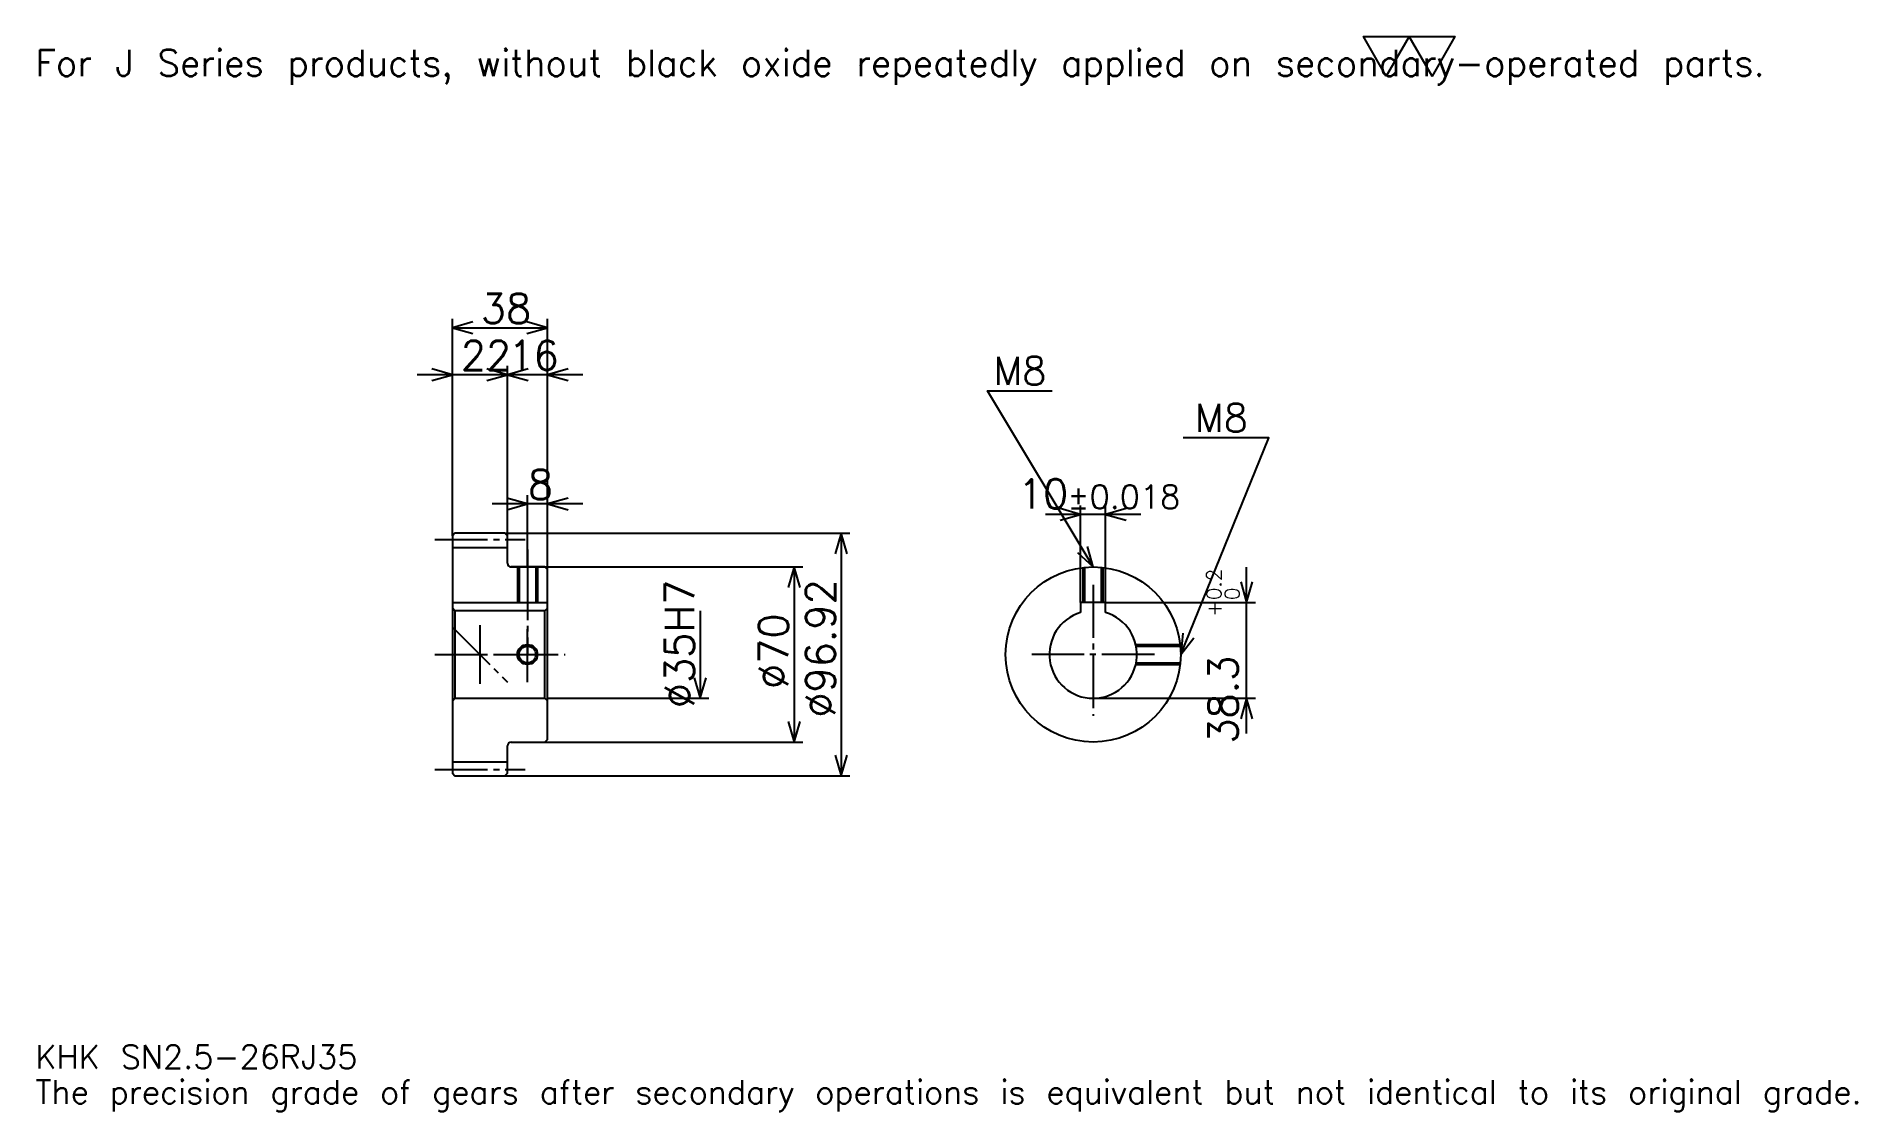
# Model space of a CAD drawing. Extents: x 24 to 752, y 9 to 438.
import ezdxf

# ---------------------------------------------------------------- set-up
doc = ezdxf.new("R2010")
doc.units = 0
doc.linetypes.add('DASHDOT', pattern=[28.173913, 21.130435, -2.347826, 2.347826, -2.347826])
doc.layers.get('0').update_dxf_attribs({"linetype": 'CONTINUOUS'})
doc.layers.add('DASHDOT', color=6, linetype='DASHDOT')
doc.styles.add('KANJI', font='TXT', dxfattribs={"bigfont": 'BIGFONT'})

msp = doc.modelspace()

# ---------------------------------------------------------------- linework, layer by layer
at = {"color": 5}
for p, q in [((190.17392, 239.809769), (190.17392, 325.505402)), ((190.17392, 321.983673), (228.17392, 321.983673)), ((228.17392, 239.809769), (228.17392, 325.505402)), ((212.17392, 239.809769), (212.17392, 306.722809)), ((226.26088, 303.20105), (176.08696, 303.20105)), ((242.26088, 303.20105), (198.08696, 303.20105)), ((220.17392, 239.809769), (220.17392, 255.070633)), ((242.26088, 251.548889), (206.08696, 251.548889)), ((441.304352, 212.147827), (441.304352, 250.886963)), ((451.304352, 212.147827), (451.304352, 250.886963)), ((465.391296, 247.365219), (427.217407, 247.365219)), ((190.17392, 238.809769), (190.17392, 239.809769)), ((211.17392, 239.809769), (228.17392, 239.809769)), ((212.17392, 238.809769), (212.17392, 239.809769)), ((220.17392, 226.347824), (220.17392, 239.809769)), ((220.17392, 226.347824), (220.17392, 239.809769)), ((228.17392, 239.809769), (349.086975, 239.809769)), ((228.17392, 225.347824), (228.17392, 239.809769)), ((345.565216, 239.809769), (345.565216, 142.88588)), ((213.67392, 226.347824), (228.17392, 226.347824)), ((228.17392, 226.347824), (330.304382, 226.347824)), ((326.782623, 226.347824), (326.782623, 156.347824)), ((507.652191, 159.760864), (507.652191, 226.234772)), ((451.304352, 212.147827), (511.17392, 212.147827)), ((289.217407, 208.847824), (289.217407, 173.847824)), ((228.17392, 173.847824), (292.739136, 173.847824)), ((446.304352, 173.847824), (511.17392, 173.847824)), ((213.67392, 156.347824), (228.17392, 156.347824)), ((228.17392, 156.347824), (330.304382, 156.347824)), ((211.17392, 142.88588), (228.17392, 142.88588)), ((228.17392, 142.88588), (349.086975, 142.88588))]:
    msp.add_line(p, q, dxfattribs=at)
at = {"color": 4}
for p, q in [((190.17392, 234.184769), (212.17392, 234.184769)), ((190.17392, 212.147827), (228.17392, 212.147827)), ((191.17392, 208.847824), (191.17392, 173.847824)), ((227.17392, 208.847824), (228.17392, 209.847824)), ((227.17392, 173.847824), (228.17392, 172.847824)), ((190.17392, 148.51088), (212.17392, 148.51088))]:
    msp.add_line(p, q, dxfattribs=at)
at = {"color": 7}
msp.add_line((201.17392, 203.08696), (201.17392, 179.608688), dxfattribs=at)
msp.add_lwpolyline([(563.478271, 422.608704), (554.321777, 438.480011), (590.947815, 438.480011), (581.791321, 422.608704), (572.634766, 438.480011), (563.478271, 422.608704)], dxfattribs=at)
at = {"color": 5}
for points in [[(198.391312, 324.331482), (190.17392, 321.983673), (198.391312, 319.635864)], [(219.956528, 319.635864), (228.17392, 321.983673), (219.956528, 324.331482)], [(181.956528, 300.853241), (190.17392, 303.20105), (181.956528, 305.548889)], [(203.956528, 300.853241), (212.17392, 303.20105), (203.956528, 305.548889)], [(220.391312, 305.548889), (212.17392, 303.20105), (220.391312, 300.853241)], [(236.391312, 305.548889), (228.17392, 303.20105), (236.391312, 300.853241)], [(446.304352, 226.347824), (404.043488, 296.782593), (429.869568, 296.782593)], [(481.304352, 191.347824), (516.521729, 278), (482.2435, 278)], [(211.956528, 249.20108), (220.17392, 251.548889), (211.956528, 253.896729)], [(236.391312, 253.896729), (228.17392, 251.548889), (236.391312, 249.20108)], [(433.086975, 245.017395), (441.304352, 247.365219), (433.086975, 249.713043)], [(459.521729, 249.713043), (451.304352, 247.365219), (459.521729, 245.017395)], [(347.913025, 231.592377), (345.565216, 239.809769), (343.217407, 231.592377)], [(440.063293, 232.186234), (446.304352, 226.347824), (444.089783, 234.602127)], [(329.130432, 218.130432), (326.782623, 226.347824), (324.434814, 218.130432)], [(505.304352, 220.365219), (507.652191, 212.147827), (510.000031, 220.365219)], [(482.223267, 199.844498), (481.304352, 191.347824), (486.573364, 198.076508)], [(286.869568, 182.065216), (289.217407, 173.847824), (291.565216, 182.065216)], [(510.000031, 165.630432), (507.652191, 173.847824), (505.304352, 165.630432)], [(324.434814, 164.565216), (326.782623, 156.347824), (329.130432, 164.565216)], [(343.217407, 151.103271), (345.565216, 142.88588), (347.913025, 151.103271)]]:
    msp.add_lwpolyline(points, dxfattribs=at)
at = {"color": 4}
for points in [[(212.17392, 227.847824), (212.17392, 238.809769), (211.17392, 239.809769), (191.17392, 239.809769), (190.17392, 238.809769), (190.17392, 172.847824)], [(213.67392, 156.347824), (227.17392, 156.347824), (228.17392, 157.347824), (228.17392, 225.347824), (227.17392, 226.347824), (213.67392, 226.347824)], [(216.17392, 226.347824), (216.17392, 212.147827)], [(216.848923, 226.347824), (216.848923, 212.147827)], [(223.498917, 226.347824), (223.498917, 212.147827)], [(224.17392, 226.347824), (224.17392, 212.147827)], [(442.304352, 212.147827), (442.304352, 226.1185)], [(442.97937, 212.147827), (442.97937, 226.189529)], [(449.629364, 212.147827), (449.629364, 226.189529)], [(450.304352, 212.147827), (450.304352, 226.1185)], [(451.304352, 208.118332), (451.304352, 212.147827), (441.304352, 212.147827), (441.304352, 208.118332)], [(190.17392, 172.847824), (191.17392, 173.847824), (227.17392, 173.847824), (227.17392, 208.847824), (191.17392, 208.847824), (190.17392, 209.847824)], [(463.341064, 195.347824), (481.075043, 195.347824)], [(463.485565, 194.672821), (481.146057, 194.672821)], [(463.341064, 187.347824), (481.075043, 187.347824)], [(463.485565, 188.022827), (481.146057, 188.022827)], [(190.17392, 172.847824), (190.17392, 143.88588), (191.17392, 142.88588), (211.17392, 142.88588), (212.17392, 143.88588), (212.17392, 154.847824)]]:
    msp.add_lwpolyline(points, dxfattribs=at)
for centre, radius in [((446.304352, 191.347824), 35), ((220.17392, 191.347824), 3.325)]:
    msp.add_circle(centre, radius, dxfattribs=at)
at = {"color": 7}
msp.add_circle((220.17392, 191.347824), 4, dxfattribs=at)
at = {"color": 4}
for centre, radius, start, end in [((213.67392, 227.847824), 1.5, 180, 270), ((446.304352, 191.347824), 17.5, 106.601549926, 73.398450074), ((213.67392, 154.847824), 1.5, 90, 180)]:
    msp.add_arc(centre, radius, start, end, dxfattribs=at)
at = {"layer": 'DASHDOT', "color": 7}
for p, q in [((183.130447, 237.309769), (219.217392, 237.309769)), ((220.17392, 226.347824), (220.17392, 191.347824)), ((446.304352, 219.191299), (446.304352, 166.804352)), ((190.17392, 202.347824), (212.17392, 180.347824)), ((183.130447, 191.347824), (235.217407, 191.347824)), ((470.847839, 191.347824), (421.760864, 191.347824)), ((183.130447, 145.38588), (219.217392, 145.38588))]:
    msp.add_line(p, q, dxfattribs=at)
for points in [[(220.17392, 233.391296), (220.17392, 205.10434)], [(220.17392, 180.304352), (220.17392, 202.391296)], [(209.130447, 191.347824), (231.217407, 191.347824)]]:
    msp.add_lwpolyline(points, dxfattribs=at)

# ---------------------------------------------------------------- texts
at = {"color": 7, "style": 'KANJI'}
for s, height, p in [('For J Series products, without black oxide repeatedly applied on secondary-operated parts.', 10.565217, (23.47826, 422.608704)), ('38', 11.73913, (201.543488, 323.861938)), ('22', 11.73913, (193.543488, 305.079315)), ('16', 11.73913, (212.543488, 305.079315)), ('M8', 11.269566, (406.391296, 299.130432)), ('M8', 11.269566, (486.939148, 280.347839)), ('8', 11.73913, (220.358704, 253.427155)), ('10', 11.73913, (416.202881, 249.713043)), ('%%p0.018', 9.391304, (436.040588, 249.713043)), ('KHK SN2.5-26RJ35', 9.391304, (23.47826, 25.826086)), ('The precision grade of gears after secondary operations is equivalent but not identical to its original grade.', 9.391304, (23.47826, 11.73913))]:
    msp.add_text(s, height=height, dxfattribs=at).set_placement(p)
for s, height, p in [('%%c35H7', 11.73913, (286.869568, 169.92392)), ('%%c96.92', 11.73913, (343.217407, 166.108688)), ('0.2', 5.869565, (497.556549, 213.080872)), ('+', 5.869565, (497.556549, 206.506958)), ('0', 5.869565, (504.834808, 213.080872)), ('%%c70', 11.73913, (324.434814, 177.554352)), ('38.3', 11.73913, (504.130463, 155.695358))]:
    msp.add_text(s, height=height, rotation=90, dxfattribs=at).set_placement(p)

doc.saveas('drawing.dxf')
